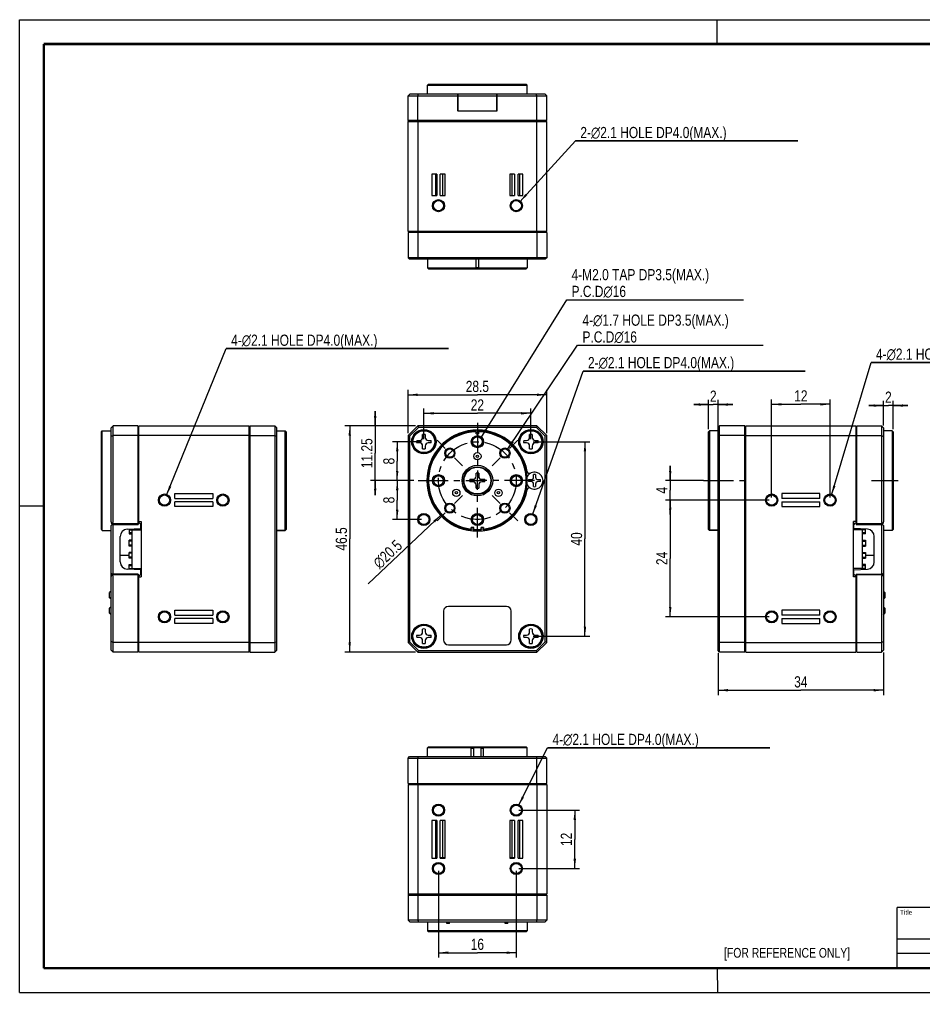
# Model space of a CAD drawing. Header units: millimetres. Extents: x 5 to 292, y 5 to 205.
# Drawn here: x 5 to 190.9, y 5 to 205.1 of the extents above; entities that cross this region are included whole.
import ezdxf

# ---------------------------------------------------------------- set-up
doc = ezdxf.new("R2010")
doc.units = ezdxf.units.MM
doc.header["$LTSCALE"] = 16.335
doc.linetypes.add('CENTER', pattern=[0.6, 0.375, -0.075, 0.075, -0.075])
doc.layers.get('0').update_dxf_attribs({"linetype": 'CONTINUOUS'})
for name, color, linetype in [('02___PRT_ALL_AXES', 7, 'CONTINUOUS'), ('03___PRT_ALL_CURVES', 7, 'CONTINUOUS'), ('3_ALL_AXES', 7, 'CONTINUOUS'), ('7_ALL_FEATURES', 7, 'CONTINUOUS')]:
    doc.layers.add(name, color=color, linetype=linetype)
doc.styles.get("Standard").update_dxf_attribs({"font": 'txt', "width": 0.8})
doc.styles.add('TEXTSTYLE_1', font='gdt', dxfattribs={"width": 0.8})
doc.styles.add('TEXTSTYLE_3', font='txt_____.ttf', dxfattribs={"width": 0.5})
doc.dimstyles.new('DIMSTYLE_1', dxfattribs={"dimtxt": 2.3, "dimasz": 2, "dimexe": 1, "dimexo": 0.5, "dimgap": 0.575, "dimtad": 1, "dimdsep": 46, "dimtxsty": 'Standard', "dimblk": '_FILLED', "dimblk1": '_FILLED', "dimblk2": '_FILLED', "dimcen": 0.09, "dimadec": 0, "dimazin": 0, "dimtp": 0.01, "dimtm": 0.01, "dimtfac": 1, "dimtofl": 0, "dimtmove": 0, "dimatfit": 3, "dimldrblk": '_FILLED', "dimfxl": 1, "dimtolj": 1, "dimarcsym": 0})
doc.dimstyles.new('DIMSTYLE_2', dxfattribs={"dimtxt": 2.3, "dimasz": 2, "dimexe": 1, "dimexo": 0.5, "dimtad": 1, "dimdsep": 46, "dimtxsty": 'Standard', "dimblk": '_FILLED', "dimblk1": '_FILLED', "dimblk2": '_FILLED', "dimcen": 0.09, "dimadec": 0, "dimazin": 0, "dimtp": 0.01, "dimtm": 0.01, "dimtfac": 1, "dimtmove": 0, "dimatfit": 2, "dimldrblk": '_FILLED', "dimfxl": 1, "dimtolj": 1, "dimarcsym": 0})
doc.dimstyles.get("Standard").update_dxf_attribs({"dimtxt": 2.3, "dimasz": 2, "dimexe": 1, "dimexo": 0.5, "dimtad": 1, "dimdsep": 46, "dimtxsty": 'Standard', "dimblk": '_FILLED', "dimblk1": '_FILLED', "dimblk2": '_FILLED', "dimcen": 0.09, "dimadec": 0, "dimazin": 0, "dimtol": 1, "dimtp": 0.01, "dimtm": 0.01, "dimtfac": 1, "dimtofl": 0, "dimtmove": 0, "dimatfit": 3, "dimldrblk": '_FILLED', "dimfxl": 1, "dimtolj": 1, "dimarcsym": 0})

# ---------------------------------------------------------------- blocks, each defined once
blk = doc.blocks.new('_FILLED')
at = {"color": 0, "linetype": 'ByBlock'}
blk.add_solid([(0, 0), (-1, 0.125), (-1, -0.125)], dxfattribs=at)
blk = doc.blocks.new('*D1')
at = {"color": 2, "linetype": 'Continuous'}
for p, q in [((86.41, 121.5), (71.91, 121.5)), ((72.91, 121.5), (72.91, 98.25)), ((72.91, 75), (72.91, 98.25)), ((86.41, 75), (71.91, 75))]:
    blk.add_line(p, q, dxfattribs=at)
at = {"color": 2, "linetype": 'Continuous', "xscale": 2, "yscale": 2, "zscale": 2}
for p, rotation in [((72.91, 121.5), 90), ((72.91, 75), 270)]:
    blk.add_blockref('_FILLED', p, dxfattribs=dict(at, rotation=rotation))
at = {"color": 2, "linetype": 'Continuous', "insert": (70.03, 98.25), "char_height": 2.3, "width": 7.36, "attachment_point": 2, "rotation": 90, "line_spacing_factor": 0.9}
blk.add_mtext('46.5', dxfattribs=at)
blk = doc.blocks.new('*D2')
at = {"color": 2, "linetype": 'Continuous'}
for p, q in [((87.66, 118.25), (81.68, 118.25)), ((82.68, 118.25), (82.68, 114.25)), ((82.68, 110.25), (82.68, 114.25)), ((86.1, 110.25), (81.68, 110.25))]:
    blk.add_line(p, q, dxfattribs=at)
at = {"color": 2, "linetype": 'Continuous', "xscale": 2, "yscale": 2, "zscale": 2}
for p, rotation in [((82.68, 118.25), 90), ((82.68, 110.25), 270)]:
    blk.add_blockref('_FILLED', p, dxfattribs=dict(at, rotation=rotation))
at = {"color": 2, "linetype": 'Continuous', "insert": (79.81, 114.25), "char_height": 2.3, "width": 1.84, "attachment_point": 2, "rotation": 90, "line_spacing_factor": 0.9}
blk.add_mtext('8', dxfattribs=at)
blk = doc.blocks.new('*D3')
at = {"color": 2, "linetype": 'Continuous'}
for p, q in [((83.61, 110.25), (81.68, 110.25)), ((82.68, 110.25), (82.68, 106.25)), ((82.68, 102.25), (82.68, 106.25)), ((87.66, 102.25), (81.68, 102.25))]:
    blk.add_line(p, q, dxfattribs=at)
at = {"color": 2, "linetype": 'Continuous', "xscale": 2, "yscale": 2, "zscale": 2}
for p, rotation in [((82.68, 110.25), 90), ((82.68, 102.25), 270)]:
    blk.add_blockref('_FILLED', p, dxfattribs=dict(at, rotation=rotation))
at = {"color": 2, "linetype": 'Continuous', "insert": (79.81, 106.25), "char_height": 2.3, "width": 1.84, "attachment_point": 2, "rotation": 90, "line_spacing_factor": 0.9}
blk.add_mtext('8', dxfattribs=at)
blk = doc.blocks.new('*D4')
at = {"color": 2, "linetype": 'Continuous'}
for p, q in [((78.15, 121.5), (78.15, 124.5)), ((78.15, 124.5), (78.15, 115.87)), ((86.41, 121.5), (77.15, 121.5)), ((78.15, 107.25), (78.15, 115.87)), ((83.61, 110.25), (77.15, 110.25)), ((78.15, 110.25), (78.15, 107.25))]:
    blk.add_line(p, q, dxfattribs=at)
at = {"color": 2, "linetype": 'Continuous', "xscale": 2, "yscale": 2, "zscale": 2}
for p, rotation in [((78.15, 121.5), 270), ((78.15, 110.25), 90)]:
    blk.add_blockref('_FILLED', p, dxfattribs=dict(at, rotation=rotation))
at = {"color": 2, "linetype": 'Continuous', "insert": (75.28, 115.87), "char_height": 2.3, "width": 9.2, "attachment_point": 2, "rotation": 90, "line_spacing_factor": 0.9}
blk.add_mtext('11.25', dxfattribs=at)
blk = doc.blocks.new('*D5')
at = {"color": 2, "linetype": 'Continuous'}
blk.add_line((91.72, 103.2), (76.73, 89.02), dxfattribs=at)
at = {"color": 2, "linetype": 'Continuous', "xscale": 2, "yscale": 2, "zscale": 2, "rotation": 43.4158880192}
blk.add_blockref('_FILLED', (91.72, 103.2), dxfattribs=at)
at = {"color": 2, "linetype": 'Continuous', "insert": (82.33, 98.28), "char_height": 2.3, "width": 10.4267, "attachment_point": 3, "rotation": 43.4159, "line_spacing_factor": 0.9, "style": 'TEXTSTYLE_1'}
blk.add_mtext('{\\Fgdt;n}\\Ftxt;20.5', dxfattribs=at)
blk = doc.blocks.new('*D6')
at = {"color": 2, "linetype": 'Continuous'}
for p, q in [((110.66, 118.25), (122.28, 118.25)), ((121.28, 118.25), (121.28, 98.25)), ((121.28, 78.25), (121.28, 98.25)), ((110.66, 78.25), (122.28, 78.25))]:
    blk.add_line(p, q, dxfattribs=at)
at = {"color": 2, "linetype": 'Continuous', "xscale": 2, "yscale": 2, "zscale": 2}
for p, rotation in [((121.28, 118.25), 90), ((121.28, 78.25), 270)]:
    blk.add_blockref('_FILLED', p, dxfattribs=dict(at, rotation=rotation))
at = {"color": 2, "linetype": 'Continuous', "insert": (118.4, 98.25), "char_height": 2.3, "width": 3.68, "attachment_point": 2, "rotation": 90, "line_spacing_factor": 0.9}
blk.add_mtext('40', dxfattribs=at)
blk = doc.blocks.new('*D7')
at = {"color": 2, "linetype": 'Continuous'}
for p, q in [((84.91, 120), (84.91, 128.89)), ((113.41, 120), (113.41, 128.89)), ((84.91, 127.89), (99.16, 127.89)), ((113.41, 127.89), (99.16, 127.89))]:
    blk.add_line(p, q, dxfattribs=at)
at = {"color": 2, "linetype": 'Continuous', "xscale": 2, "yscale": 2, "zscale": 2, "rotation": 180}
blk.add_blockref('_FILLED', (84.91, 127.89), dxfattribs=at)
at = {"color": 2, "linetype": 'Continuous', "xscale": 2, "yscale": 2, "zscale": 2}
blk.add_blockref('_FILLED', (113.41, 127.89), dxfattribs=at)
at = {"color": 2, "linetype": 'Continuous', "insert": (99.16, 130.76), "char_height": 2.3, "width": 7.36, "attachment_point": 2, "line_spacing_factor": 0.9}
blk.add_mtext('28.5', dxfattribs=at)
blk = doc.blocks.new('*D8')
at = {"color": 2, "linetype": 'Continuous'}
for p, q in [((88.16, 118.75), (88.16, 125.08)), ((88.16, 124.08), (99.16, 124.08)), ((110.16, 124.08), (99.16, 124.08)), ((110.16, 118.75), (110.16, 125.08))]:
    blk.add_line(p, q, dxfattribs=at)
at = {"color": 2, "linetype": 'Continuous', "xscale": 2, "yscale": 2, "zscale": 2, "rotation": 180}
blk.add_blockref('_FILLED', (88.16, 124.08), dxfattribs=at)
at = {"color": 2, "linetype": 'Continuous', "xscale": 2, "yscale": 2, "zscale": 2}
blk.add_blockref('_FILLED', (110.16, 124.08), dxfattribs=at)
at = {"color": 2, "linetype": 'Continuous', "insert": (99.16, 126.95), "char_height": 2.3, "width": 3.68, "attachment_point": 2, "line_spacing_factor": 0.9}
blk.add_mtext('22', dxfattribs=at)
blk = doc.blocks.new('*D9')
at = {"color": 2, "linetype": 'Continuous'}
for p, q in [((107.87, 167.55), (119.33, 180.09)), ((119.33, 180.09), (165.03, 180.09)), ((165.03, 180.09), (119.33, 180.09))]:
    blk.add_line(p, q, dxfattribs=at)
at = {"color": 2, "linetype": 'Continuous', "xscale": 2, "yscale": 2, "zscale": 2, "rotation": 227.58030353}
blk.add_blockref('_FILLED', (107.87, 167.55), dxfattribs=at)
at = {"color": 2, "linetype": 'Continuous', "insert": (120.33, 182.96), "char_height": 2.3, "width": 43.5467, "attachment_point": 1, "line_spacing_factor": 0.9}
blk.add_mtext('2-\\Fgdt;{\\Fgdt;n}\\Ftxt;2.1 HOLE DP4.0(MAX.)', dxfattribs=at)
blk = doc.blocks.new('*D10')
at = {"color": 2, "linetype": 'Continuous'}
for p, q in [((35.24, 107.22), (47.53, 137.38)), ((47.53, 137.38), (93.22, 137.38)), ((93.22, 137.38), (47.53, 137.38))]:
    blk.add_line(p, q, dxfattribs=at)
at = {"color": 2, "linetype": 'Continuous', "xscale": 2, "yscale": 2, "zscale": 2, "rotation": 247.8320386604}
blk.add_blockref('_FILLED', (35.24, 107.22), dxfattribs=at)
at = {"color": 2, "linetype": 'Continuous', "insert": (48.53, 140.26), "char_height": 2.3, "width": 43.5467, "attachment_point": 1, "line_spacing_factor": 0.9}
blk.add_mtext('4-\\Fgdt;{\\Fgdt;n}\\Ftxt;2.1 HOLE DP4.0(MAX.)', dxfattribs=at)
blk = doc.blocks.new('*D11')
at = {"color": 2, "linetype": 'Continuous'}
for p, q in [((110.51, 103.24), (120.9, 132.78)), ((120.9, 132.78), (166.59, 132.78)), ((166.59, 132.78), (120.9, 132.78))]:
    blk.add_line(p, q, dxfattribs=at)
at = {"color": 2, "linetype": 'Continuous', "xscale": 2, "yscale": 2, "zscale": 2, "rotation": 250.6363728003}
blk.add_blockref('_FILLED', (110.51, 103.24), dxfattribs=at)
at = {"color": 2, "linetype": 'Continuous', "insert": (121.9, 135.65), "char_height": 2.3, "width": 43.5467, "attachment_point": 1, "line_spacing_factor": 0.9}
blk.add_mtext('2-\\Fgdt;{\\Fgdt;n}\\Ftxt;2.1 HOLE DP4.0(MAX.)', dxfattribs=at)
blk = doc.blocks.new('*D12')
at = {"color": 2, "linetype": 'Continuous'}
for p, q in [((171.98, 107.25), (180.12, 134.52)), ((180.12, 134.52), (225.82, 134.52)), ((225.82, 134.52), (180.12, 134.52))]:
    blk.add_line(p, q, dxfattribs=at)
at = {"color": 2, "linetype": 'Continuous', "xscale": 2, "yscale": 2, "zscale": 2, "rotation": 253.3656606834}
blk.add_blockref('_FILLED', (171.98, 107.25), dxfattribs=at)
at = {"color": 2, "linetype": 'Continuous', "insert": (181.12, 137.4), "char_height": 2.3, "width": 43.5467, "attachment_point": 1, "line_spacing_factor": 0.9}
blk.add_mtext('4-\\Fgdt;{\\Fgdt;n}\\Ftxt;2.1 HOLE DP4.0(MAX.)', dxfattribs=at)
blk = doc.blocks.new('*D13')
at = {"color": 2, "linetype": 'Continuous'}
for p, q in [((107.64, 43.43), (113.6, 55.32)), ((113.6, 55.32), (159.3, 55.32)), ((159.3, 55.32), (113.6, 55.32))]:
    blk.add_line(p, q, dxfattribs=at)
at = {"color": 2, "linetype": 'Continuous', "xscale": 2, "yscale": 2, "zscale": 2, "rotation": 243.3401558068}
blk.add_blockref('_FILLED', (107.64, 43.43), dxfattribs=at)
at = {"color": 2, "linetype": 'Continuous', "insert": (114.6, 58.19), "char_height": 2.3, "width": 43.5467, "attachment_point": 1, "line_spacing_factor": 0.9}
blk.add_mtext('4-\\Fgdt;{\\Fgdt;n}\\Ftxt;2.1 HOLE DP4.0(MAX.)', dxfattribs=at)
blk = doc.blocks.new('*D14')
at = {"color": 2, "linetype": 'Continuous'}
for p, q in [((91.16, 29.99), (91.16, 12.19)), ((107.16, 29.99), (107.16, 12.19)), ((91.16, 13.19), (99.16, 13.19)), ((107.16, 13.19), (99.16, 13.19))]:
    blk.add_line(p, q, dxfattribs=at)
at = {"color": 2, "linetype": 'Continuous', "xscale": 2, "yscale": 2, "zscale": 2, "rotation": 180}
blk.add_blockref('_FILLED', (91.16, 13.19), dxfattribs=at)
at = {"color": 2, "linetype": 'Continuous', "xscale": 2, "yscale": 2, "zscale": 2}
blk.add_blockref('_FILLED', (107.16, 13.19), dxfattribs=at)
at = {"color": 2, "linetype": 'Continuous', "insert": (99.16, 16.07), "char_height": 2.3, "width": 3.68, "attachment_point": 2, "line_spacing_factor": 0.9}
blk.add_mtext('16', dxfattribs=at)
blk = doc.blocks.new('*D15')
at = {"color": 2, "linetype": 'Continuous'}
for p, q in [((107.66, 42.49), (120.19, 42.49)), ((119.19, 42.49), (119.19, 36.49)), ((119.19, 30.49), (119.19, 36.49)), ((107.66, 30.49), (120.19, 30.49))]:
    blk.add_line(p, q, dxfattribs=at)
at = {"color": 2, "linetype": 'Continuous', "xscale": 2, "yscale": 2, "zscale": 2}
for p, rotation in [((119.19, 42.49), 90), ((119.19, 30.49), 270)]:
    blk.add_blockref('_FILLED', p, dxfattribs=dict(at, rotation=rotation))
at = {"color": 2, "linetype": 'Continuous', "insert": (116.31, 36.49), "char_height": 2.3, "width": 3.68, "attachment_point": 2, "rotation": 90, "line_spacing_factor": 0.9}
blk.add_mtext('12', dxfattribs=at)
blk = doc.blocks.new('*D16')
at = {"color": 2, "linetype": 'Continuous'}
for p, q in [((146.67, 120.79), (146.67, 126.88)), ((148.67, 119.87), (148.67, 126.88)), ((146.67, 125.88), (143.67, 125.88)), ((143.67, 125.88), (147.67, 125.88)), ((151.67, 125.88), (147.67, 125.88)), ((148.67, 125.88), (151.67, 125.88))]:
    blk.add_line(p, q, dxfattribs=at)
at = {"color": 2, "linetype": 'Continuous', "xscale": 2, "yscale": 2, "zscale": 2}
blk.add_blockref('_FILLED', (146.67, 125.88), dxfattribs=at)
at = {"color": 2, "linetype": 'Continuous', "xscale": 2, "yscale": 2, "zscale": 2, "rotation": 180}
blk.add_blockref('_FILLED', (148.67, 125.88), dxfattribs=at)
at = {"color": 2, "linetype": 'Continuous', "insert": (147.67, 128.75), "char_height": 2.3, "width": 1.84, "attachment_point": 2, "line_spacing_factor": 0.9}
blk.add_mtext('2', dxfattribs=at)
blk = doc.blocks.new('*D17')
at = {"color": 2, "linetype": 'Continuous'}
for p, q in [((159.67, 106.75), (159.67, 126.93)), ((171.67, 106.75), (171.67, 126.93)), ((159.67, 125.93), (165.67, 125.93)), ((171.67, 125.93), (165.67, 125.93))]:
    blk.add_line(p, q, dxfattribs=at)
at = {"color": 2, "linetype": 'Continuous', "xscale": 2, "yscale": 2, "zscale": 2, "rotation": 180}
blk.add_blockref('_FILLED', (159.67, 125.93), dxfattribs=at)
at = {"color": 2, "linetype": 'Continuous', "xscale": 2, "yscale": 2, "zscale": 2}
blk.add_blockref('_FILLED', (171.67, 125.93), dxfattribs=at)
at = {"color": 2, "linetype": 'Continuous', "insert": (165.67, 128.81), "char_height": 2.3, "width": 3.68, "attachment_point": 2, "line_spacing_factor": 0.9}
blk.add_mtext('12', dxfattribs=at)
blk = doc.blocks.new('*D18')
at = {"color": 2, "linetype": 'Continuous'}
for p, q in [((182.67, 121.6), (182.67, 126.67)), ((184.67, 120.8), (184.67, 126.67)), ((182.67, 125.67), (179.67, 125.67)), ((179.67, 125.67), (183.67, 125.67)), ((187.67, 125.67), (183.67, 125.67)), ((184.67, 125.67), (187.67, 125.67))]:
    blk.add_line(p, q, dxfattribs=at)
at = {"color": 2, "linetype": 'Continuous', "xscale": 2, "yscale": 2, "zscale": 2}
blk.add_blockref('_FILLED', (182.67, 125.67), dxfattribs=at)
at = {"color": 2, "linetype": 'Continuous', "xscale": 2, "yscale": 2, "zscale": 2, "rotation": 180}
blk.add_blockref('_FILLED', (184.67, 125.67), dxfattribs=at)
at = {"color": 2, "linetype": 'Continuous', "insert": (183.67, 128.55), "char_height": 2.3, "width": 1.84, "attachment_point": 2, "line_spacing_factor": 0.9}
blk.add_mtext('2', dxfattribs=at)
blk = doc.blocks.new('*D19')
at = {"color": 2, "linetype": 'Continuous'}
for p, q in [((138.82, 110.25), (138.82, 113.25)), ((138.82, 113.25), (138.82, 108.25)), ((145.64, 110.25), (137.82, 110.25)), ((138.82, 103.25), (138.82, 108.25)), ((159.17, 106.25), (137.82, 106.25)), ((138.82, 106.25), (138.82, 103.25))]:
    blk.add_line(p, q, dxfattribs=at)
at = {"color": 2, "linetype": 'Continuous', "xscale": 2, "yscale": 2, "zscale": 2}
for p, rotation in [((138.82, 110.25), 270), ((138.82, 106.25), 90)]:
    blk.add_blockref('_FILLED', p, dxfattribs=dict(at, rotation=rotation))
at = {"color": 2, "linetype": 'Continuous', "insert": (135.94, 108.25), "char_height": 2.3, "width": 1.84, "attachment_point": 2, "rotation": 90, "line_spacing_factor": 0.9}
blk.add_mtext('4', dxfattribs=at)
blk = doc.blocks.new('*D20')
at = {"color": 2, "linetype": 'Continuous'}
for p, q in [((159.17, 106.25), (137.82, 106.25)), ((138.82, 106.25), (138.82, 94.25)), ((138.82, 82.25), (138.82, 94.25)), ((159.17, 82.25), (137.82, 82.25))]:
    blk.add_line(p, q, dxfattribs=at)
at = {"color": 2, "linetype": 'Continuous', "xscale": 2, "yscale": 2, "zscale": 2}
for p, rotation in [((138.82, 106.25), 90), ((138.82, 82.25), 270)]:
    blk.add_blockref('_FILLED', p, dxfattribs=dict(at, rotation=rotation))
at = {"color": 2, "linetype": 'Continuous', "insert": (135.94, 94.25), "char_height": 2.3, "width": 3.68, "attachment_point": 2, "rotation": 90, "line_spacing_factor": 0.9}
blk.add_mtext('24', dxfattribs=at)
blk = doc.blocks.new('*D21')
at = {"color": 2, "linetype": 'Continuous'}
for p, q in [((148.67, 74.8), (148.67, 66.15)), ((182.67, 74.9), (182.67, 66.15)), ((148.67, 67.15), (165.67, 67.15)), ((182.67, 67.15), (165.67, 67.15))]:
    blk.add_line(p, q, dxfattribs=at)
at = {"color": 2, "linetype": 'Continuous', "xscale": 2, "yscale": 2, "zscale": 2, "rotation": 180}
blk.add_blockref('_FILLED', (148.67, 67.15), dxfattribs=at)
at = {"color": 2, "linetype": 'Continuous', "xscale": 2, "yscale": 2, "zscale": 2}
blk.add_blockref('_FILLED', (182.67, 67.15), dxfattribs=at)
at = {"color": 2, "linetype": 'Continuous', "insert": (165.67, 70.02), "char_height": 2.3, "width": 3.68, "attachment_point": 2, "line_spacing_factor": 0.9}
blk.add_mtext('34', dxfattribs=at)
blk = doc.blocks.new('*T22')
at = {"color": 2, "linetype": 'Continuous'}
for p, q in [((101.5, 12.5), (0, 12.5)), ((0, 0), (0, 12.5)), ((42, 0), (42, 12.5)), ((55, 0), (55, 12.5)), ((64.5, 0), (64.5, 12.5)), ((73.5, 0), (73.5, 12.5)), ((82.5, 0), (82.5, 12.5)), ((101.5, 0), (101.5, 12.5)), ((101.5, 8), (42, 8)), ((91.5, 0), (91.5, 8)), ((42, 6), (0, 6)), ((24, 0), (24, 6)), ((24, 3), (0, 3)), ((101.5, 0), (0, 0))]:
    blk.add_line(p, q, dxfattribs=at)
at = {"color": 7, "linetype": 'Continuous', "char_height": 1.8, "attachment_point": 2, "line_spacing_factor": 0.9}
for s, insert, width in [('XL-430', (21, 10.15), 17.28), ('24-Mar-17', (33, 3.9), 25.92)]:
    blk.add_mtext(s, dxfattribs=dict(at, insert=insert, width=width))
at = {"color": 7, "linetype": 'Continuous', "insert": (78, 4.9), "char_height": 1.8, "width": 10.8, "attachment_point": 2, "line_spacing_factor": 0.9, "style": 'TEXTSTYLE_3'}
blk.add_mtext('1 of 1', dxfattribs=at)

msp = doc.modelspace()

# ---------------------------------------------------------------- linework, layer by layer
at = {"color": 7, "linetype": 'Continuous'}
for p, q in [((5, 5), (5, 205)), ((5, 205), (292, 205)), ((148.5, 200), (148.484, 205.052)), ((84.915, 189.37), (85.315, 189.77)), ((84.915, 184.27), (84.915, 189.37)), ((84.915, 189.37), (95.145, 189.37)), ((85.315, 189.77), (95.145, 189.77)), ((86.915, 189.37), (87.081, 189.77)), ((86.915, 184.27), (86.915, 189.37)), ((95.145, 189.77), (95.145, 186.17)), ((95.145, 188.07), (95.165, 188.07)), ((103.165, 188.07), (103.185, 188.07)), ((103.185, 189.77), (103.185, 186.17)), ((103.185, 189.77), (113.015, 189.77)), ((103.185, 189.37), (113.415, 189.37)), ((111.415, 189.37), (111.249, 189.77)), ((111.415, 184.27), (111.415, 189.37)), ((113.415, 189.37), (113.015, 189.77)), ((113.415, 184.27), (113.415, 189.37)), ((95.145, 187.97), (95.165, 187.97)), ((95.145, 187.47), (95.165, 187.47)), ((95.145, 187.07), (95.165, 187.07)), ((103.185, 186.17), (95.145, 186.17)), ((95.165, 186.27), (95.165, 186.17)), ((103.165, 187.97), (103.185, 187.97)), ((103.165, 187.47), (103.185, 187.47)), ((103.165, 187.07), (103.185, 187.07)), ((103.165, 186.17), (103.165, 186.27)), ((113.415, 184.27), (84.915, 184.27)), ((84.915, 161.47), (84.915, 184.07)), ((84.915, 184.07), (113.415, 184.07)), ((85.015, 184.07), (85.015, 184.27)), ((85.015, 184.17), (85.715, 184.17)), ((85.715, 184.27), (85.715, 184.07)), ((86.915, 184.07), (86.915, 161.47)), ((111.415, 161.47), (111.415, 184.07)), ((112.615, 184.27), (112.615, 184.07)), ((113.315, 184.17), (112.615, 184.17)), ((113.315, 184.07), (113.315, 184.27)), ((113.415, 161.47), (113.415, 184.07)), ((89.815, 173.27), (89.815, 168.87)), ((90.815, 173.27), (89.815, 173.27)), ((90.515, 173.27), (90.515, 168.87)), ((90.815, 173.27), (90.815, 168.87)), ((91.515, 168.87), (91.515, 173.27)), ((92.515, 173.27), (91.515, 173.27)), ((92.015, 173.27), (92.015, 168.87)), ((92.515, 168.87), (92.515, 173.27)), ((106.815, 173.27), (105.815, 173.27)), ((105.815, 173.27), (105.815, 168.87)), ((106.315, 168.87), (106.315, 173.27)), ((106.815, 173.27), (106.815, 168.87)), ((108.515, 173.27), (107.515, 173.27)), ((107.515, 168.87), (107.515, 173.27)), ((107.815, 173.27), (107.815, 168.87)), ((108.515, 168.87), (108.515, 173.27)), ((89.815, 168.87), (90.815, 168.87)), ((91.515, 168.87), (92.515, 168.87)), ((105.815, 168.87), (106.815, 168.87)), ((107.515, 168.87), (108.515, 168.87)), ((113.415, 161.47), (84.915, 161.47)), ((84.915, 161.27), (84.915, 156.07)), ((113.415, 161.27), (84.915, 161.27)), ((85.715, 161.27), (85.715, 161.47)), ((86.915, 161.27), (86.915, 156.07)), ((111.415, 161.27), (111.415, 156.07)), ((112.615, 161.27), (112.615, 161.47)), ((113.415, 161.27), (113.415, 156.07)), ((84.915, 156.07), (85.215, 155.77)), ((113.415, 156.07), (84.915, 156.07)), ((86.915, 156.07), (87.039, 155.77)), ((111.415, 156.07), (111.291, 155.77)), ((113.415, 156.07), (113.115, 155.77)), ((113.115, 155.77), (85.215, 155.77)), ((88.915, 155.77), (88.915, 153.97)), ((98.915, 153.77), (98.915, 155.77)), ((98.915, 154.07), (99.415, 154.07)), ((99.415, 155.77), (99.415, 153.77)), ((109.415, 155.77), (109.415, 153.97)), ((89.115, 153.77), (88.915, 153.97)), ((88.915, 153.97), (98.915, 153.97)), ((89.115, 153.77), (109.215, 153.77)), ((99.415, 153.97), (109.415, 153.97)), ((109.215, 153.77), (109.415, 153.97)), ((24.239, 121.495), (23.839, 121.095)), ((23.839, 101.745), (23.839, 121.095)), ((24.239, 101.745), (24.239, 121.495)), ((29.339, 121.495), (24.239, 121.495)), ((29.339, 121.495), (29.339, 101.345)), ((29.339, 120.695), (29.539, 120.695)), ((29.539, 101.845), (29.539, 121.495)), ((29.539, 121.495), (52.139, 121.495)), ((52.139, 121.495), (52.139, 74.995)), ((52.339, 120.695), (52.139, 120.695)), ((52.339, 121.495), (52.339, 74.995)), ((52.339, 121.495), (57.539, 121.495)), ((57.539, 121.495), (57.539, 74.995)), ((57.539, 121.495), (57.839, 121.195)), ((57.839, 121.195), (57.839, 75.295)), ((57.839, 120.492), (59.639, 120.492)), ((59.639, 100.072), (59.639, 120.492)), ((59.839, 120.292), (59.639, 120.492)), ((59.839, 120.292), (59.839, 100.195)), ((86.915, 121.495), (84.915, 119.495)), ((87.039, 121.195), (85.215, 119.371)), ((86.915, 121.495), (87.039, 121.195)), ((111.415, 121.495), (86.915, 121.495)), ((111.291, 121.195), (87.039, 121.195)), ((98.915, 119.895), (98.915, 120.492)), ((98.915, 120.195), (99.415, 120.195)), ((99.415, 120.492), (99.415, 119.895)), ((111.415, 121.495), (111.291, 121.195)), ((113.115, 119.371), (111.291, 121.195)), ((113.415, 119.495), (111.415, 121.495)), ((146.875, 120.492), (146.675, 120.292)), ((146.675, 100.195), (146.675, 120.292)), ((146.875, 120.492), (146.875, 100.072)), ((148.675, 120.492), (146.875, 120.492)), ((148.975, 121.495), (148.675, 121.195)), ((148.675, 75.295), (148.675, 121.195)), ((148.975, 74.995), (148.975, 121.495)), ((154.175, 121.495), (148.975, 121.495)), ((154.175, 74.995), (154.175, 121.495)), ((154.175, 120.695), (154.375, 120.695)), ((154.375, 74.995), (154.375, 121.495)), ((154.375, 121.495), (176.975, 121.495)), ((176.975, 121.495), (176.975, 101.845)), ((177.175, 120.695), (176.975, 120.695)), ((177.175, 101.345), (177.175, 121.495)), ((177.175, 121.495), (182.275, 121.495)), ((182.275, 121.495), (182.275, 101.745)), ((182.275, 121.495), (182.675, 121.095)), ((182.675, 121.095), (182.675, 101.745)), ((24.239, 119.495), (23.839, 119.329)), ((29.339, 119.495), (24.239, 119.495)), ((52.139, 119.495), (29.539, 119.495)), ((52.339, 119.495), (57.539, 119.495)), ((57.539, 119.495), (57.839, 119.371)), ((84.915, 119.495), (84.915, 76.995)), ((84.915, 119.495), (85.215, 119.371)), ((85.215, 119.371), (85.215, 77.119)), ((98.915, 119.895), (99.415, 119.895)), ((113.415, 119.495), (113.115, 119.371)), ((113.115, 77.119), (113.115, 119.371)), ((113.415, 76.995), (113.415, 119.495)), ((148.975, 119.495), (148.675, 119.371)), ((154.175, 119.495), (148.975, 119.495)), ((154.375, 119.495), (176.975, 119.495)), ((177.175, 119.495), (182.275, 119.495)), ((182.275, 119.495), (182.675, 119.329)), ((36.939, 106.595), (36.939, 107.595)), ((36.939, 107.595), (44.739, 107.595)), ((36.939, 106.595), (44.739, 106.595)), ((44.739, 107.595), (44.739, 106.595)), ((161.775, 107.595), (161.775, 106.595)), ((169.575, 107.595), (161.775, 107.595)), ((169.575, 106.595), (161.775, 106.595)), ((169.575, 106.595), (169.575, 107.595)), ((10, 105), (5.018, 105.008)), ((36.939, 104.895), (36.939, 105.895)), ((44.739, 105.895), (36.939, 105.895)), ((44.739, 104.895), (36.939, 104.895)), ((44.739, 105.895), (44.739, 104.895)), ((161.775, 105.895), (161.775, 104.895)), ((161.775, 105.895), (169.575, 105.895)), ((161.775, 104.895), (169.575, 104.895)), ((169.575, 104.895), (169.575, 105.895)), ((24.039, 101.245), (23.839, 101.045)), ((23.839, 75.395), (23.839, 101.045)), ((24.039, 101.245), (29.439, 101.245)), ((29.439, 101.345), (24.239, 101.345)), ((24.239, 91.045), (24.239, 101.245)), ((27.161, 100.262), (29.939, 100.407)), ((27.539, 100.281), (27.539, 99.295)), ((27.539, 100.095), (30.039, 100.095)), ((28.139, 100.095), (28.139, 92.195)), ((28.339, 101.245), (28.339, 101.345)), ((29.339, 101.845), (30.039, 101.845)), ((29.439, 101.545), (29.439, 101.245)), ((29.639, 101.545), (29.439, 101.545)), ((29.939, 101.245), (29.639, 101.545)), ((30.039, 101.345), (29.839, 101.345)), ((29.939, 100.407), (29.939, 101.245)), ((30.039, 100.895), (29.939, 100.895)), ((30.039, 101.845), (30.039, 90.445)), ((57.839, 100.072), (59.639, 100.072)), ((59.639, 100.072), (59.839, 100.273)), ((59.839, 100.195), (59.639, 99.995)), ((59.639, 100.023), (59.664, 100.047)), ((59.664, 100.047), (59.706, 100.09)), ((59.706, 100.09), (59.839, 100.223)), ((97.915, 100.072), (97.915, 100.595)), ((98.415, 100.595), (97.915, 100.595)), ((98.415, 100.295), (97.915, 100.295)), ((98.415, 100.023), (98.415, 100.595)), ((100.415, 100.595), (99.915, 100.595)), ((99.915, 100.023), (99.915, 100.595)), ((100.415, 100.295), (99.915, 100.295)), ((100.415, 100.595), (100.415, 100.072)), ((146.675, 100.273), (146.875, 100.072)), ((146.675, 100.223), (146.808, 100.09)), ((146.675, 100.195), (146.875, 99.995)), ((146.808, 100.09), (146.85, 100.047)), ((146.85, 100.047), (146.875, 100.023)), ((148.675, 100.072), (146.875, 100.072)), ((177.175, 101.845), (176.475, 101.845)), ((176.475, 90.445), (176.475, 101.845)), ((176.675, 101.345), (176.475, 101.345)), ((176.575, 100.895), (176.475, 100.895)), ((178.975, 100.095), (176.475, 100.095)), ((176.875, 101.545), (176.575, 101.245)), ((176.575, 100.407), (176.575, 101.245)), ((179.353, 100.262), (176.575, 100.407)), ((176.875, 101.545), (177.075, 101.545)), ((177.075, 101.545), (177.075, 101.245)), ((182.275, 101.345), (177.075, 101.345)), ((177.075, 101.245), (182.475, 101.245)), ((178.175, 101.345), (178.175, 101.245)), ((178.375, 92.195), (178.375, 100.095)), ((178.975, 99.295), (178.975, 100.281)), ((182.275, 101.245), (182.275, 91.045)), ((182.675, 101.045), (182.475, 101.245)), ((182.675, 101.045), (182.675, 75.395)), ((25.739, 93.527), (25.739, 98.764)), ((28.139, 99.495), (27.539, 99.495)), ((27.539, 99.295), (28.139, 99.295)), ((57.839, 100.023), (59.639, 100.023)), ((57.839, 99.995), (59.639, 99.995)), ((59.639, 99.995), (59.639, 100.023)), ((146.875, 100.023), (146.875, 99.995)), ((148.675, 100.023), (146.875, 100.023)), ((148.675, 99.995), (146.875, 99.995)), ((178.975, 99.495), (178.375, 99.495)), ((178.975, 99.295), (178.375, 99.295)), ((180.775, 93.527), (180.775, 98.764)), ((27.539, 96.795), (27.539, 97.995)), ((28.139, 97.995), (27.539, 97.995)), ((28.139, 97.795), (27.539, 97.795)), ((28.139, 96.995), (27.539, 96.995)), ((28.139, 96.795), (27.539, 96.795)), ((178.375, 97.995), (178.975, 97.995)), ((178.375, 97.795), (178.975, 97.795)), ((178.375, 96.995), (178.975, 96.995)), ((178.375, 96.795), (178.975, 96.795)), ((178.975, 97.995), (178.975, 96.795)), ((25.739, 94.945), (27.539, 94.945)), ((27.539, 94.295), (27.539, 95.495)), ((28.139, 95.495), (27.539, 95.495)), ((28.139, 95.295), (27.539, 95.295)), ((28.139, 94.495), (27.539, 94.495)), ((28.139, 94.295), (27.539, 94.295)), ((178.375, 95.495), (178.975, 95.495)), ((178.375, 95.295), (178.975, 95.295)), ((178.375, 94.495), (178.975, 94.495)), ((178.375, 94.295), (178.975, 94.295)), ((178.975, 95.495), (178.975, 94.295)), ((178.975, 94.945), (180.775, 94.945)), ((29.939, 91.883), (27.161, 92.029)), ((27.539, 92.009), (27.539, 92.995)), ((27.539, 92.995), (28.139, 92.995)), ((27.539, 92.795), (28.139, 92.795)), ((27.539, 92.195), (30.039, 92.195)), ((178.975, 92.195), (176.475, 92.195)), ((176.575, 91.883), (179.353, 92.029)), ((178.975, 92.995), (178.375, 92.995)), ((178.375, 92.795), (178.975, 92.795)), ((178.975, 92.009), (178.975, 92.995)), ((23.839, 91.245), (24.039, 91.045)), ((29.439, 91.045), (24.039, 91.045)), ((24.239, 90.945), (29.439, 90.945)), ((24.239, 74.995), (24.239, 90.545)), ((28.939, 90.945), (28.939, 91.045)), ((29.339, 90.945), (29.339, 74.995)), ((29.339, 90.445), (30.039, 90.445)), ((29.439, 91.045), (29.439, 90.745)), ((29.439, 90.745), (29.639, 90.745)), ((29.539, 74.995), (29.539, 90.445)), ((29.639, 90.745), (29.939, 91.045)), ((29.839, 90.945), (30.039, 90.945)), ((29.939, 91.045), (29.939, 91.883)), ((29.939, 91.395), (30.039, 91.395)), ((176.475, 91.395), (176.575, 91.395)), ((176.475, 90.945), (176.675, 90.945)), ((177.175, 90.445), (176.475, 90.445)), ((176.575, 91.045), (176.575, 91.883)), ((176.575, 91.045), (176.875, 90.745)), ((177.075, 90.745), (176.875, 90.745)), ((176.975, 90.445), (176.975, 74.995)), ((177.075, 91.045), (182.475, 91.045)), ((177.075, 91.045), (177.075, 90.745)), ((177.075, 90.945), (182.275, 90.945)), ((177.175, 74.995), (177.175, 90.945)), ((177.575, 91.045), (177.575, 90.945)), ((182.275, 90.545), (182.275, 74.995)), ((182.475, 91.045), (182.675, 91.245)), ((105.115, 84.395), (93.215, 84.395)), ((36.939, 83.595), (44.739, 83.595)), ((36.939, 82.595), (36.939, 83.595)), ((36.939, 82.595), (44.739, 82.595)), ((44.739, 83.595), (44.739, 82.595)), ((92.215, 83.395), (92.215, 77.495)), ((106.115, 77.495), (106.115, 83.395)), ((169.575, 83.595), (161.775, 83.595)), ((161.775, 83.595), (161.775, 82.595)), ((169.575, 82.595), (161.775, 82.595)), ((169.575, 82.595), (169.575, 83.595)), ((44.739, 81.895), (36.939, 81.895)), ((36.939, 80.895), (36.939, 81.895)), ((44.739, 80.895), (36.939, 80.895)), ((44.739, 81.895), (44.739, 80.895)), ((161.775, 81.895), (169.575, 81.895)), ((161.775, 81.895), (161.775, 80.895)), ((161.775, 80.895), (169.575, 80.895)), ((169.575, 80.895), (169.575, 81.895)), ((24.239, 76.995), (23.839, 77.161)), ((29.339, 76.995), (24.239, 76.995)), ((52.139, 76.995), (29.539, 76.995)), ((52.339, 76.995), (57.539, 76.995)), ((57.539, 76.995), (57.839, 77.119)), ((84.915, 76.995), (85.215, 77.119)), ((84.915, 76.995), (86.915, 74.995)), ((85.215, 77.119), (87.039, 75.295)), ((93.215, 76.495), (105.115, 76.495)), ((111.291, 75.295), (113.115, 77.119)), ((111.415, 74.995), (113.415, 76.995)), ((113.415, 76.995), (113.115, 77.119)), ((148.975, 76.995), (148.675, 77.119)), ((154.175, 76.995), (148.975, 76.995)), ((154.375, 76.995), (176.975, 76.995)), ((177.175, 76.995), (182.275, 76.995)), ((182.275, 76.995), (182.675, 77.161)), ((24.239, 74.995), (23.839, 75.395)), ((29.339, 74.995), (24.239, 74.995)), ((29.339, 75.795), (29.539, 75.795)), ((52.139, 74.995), (29.539, 74.995)), ((52.339, 75.795), (52.139, 75.795)), ((52.339, 74.995), (57.539, 74.995)), ((57.539, 74.995), (57.839, 75.295)), ((86.915, 74.995), (87.039, 75.295)), ((86.915, 74.995), (111.415, 74.995)), ((87.039, 75.295), (111.291, 75.295)), ((111.415, 74.995), (111.291, 75.295)), ((148.975, 74.995), (148.675, 75.295)), ((154.175, 74.995), (148.975, 74.995)), ((154.175, 75.795), (154.375, 75.795)), ((154.375, 74.995), (176.975, 74.995)), ((177.175, 75.795), (176.975, 75.795)), ((177.175, 74.995), (182.275, 74.995)), ((182.275, 74.995), (182.675, 75.395)), ((89.115, 55.494), (88.915, 55.294)), ((88.915, 53.494), (88.915, 55.294)), ((97.915, 55.294), (88.915, 55.294)), ((89.115, 55.494), (109.215, 55.494)), ((97.915, 53.494), (97.915, 55.494)), ((98.415, 55.194), (97.915, 55.194)), ((98.415, 53.494), (98.415, 55.494)), ((99.915, 55.294), (98.415, 55.294)), ((99.915, 53.494), (99.915, 55.494)), ((100.415, 55.194), (99.915, 55.194)), ((100.415, 53.494), (100.415, 55.494)), ((109.415, 55.294), (100.415, 55.294)), ((109.215, 55.494), (109.415, 55.294)), ((109.415, 53.494), (109.415, 55.294)), ((84.915, 53.194), (85.215, 53.494)), ((84.915, 47.994), (84.915, 53.194)), ((84.915, 53.194), (113.415, 53.194)), ((85.215, 53.494), (113.115, 53.494)), ((86.915, 53.194), (87.039, 53.494)), ((86.915, 47.994), (86.915, 53.194)), ((111.415, 53.194), (111.291, 53.494)), ((111.415, 47.994), (111.415, 53.194)), ((113.415, 53.194), (113.115, 53.494)), ((113.415, 47.994), (113.415, 53.194)), ((84.915, 47.994), (113.415, 47.994)), ((84.915, 47.794), (84.915, 25.194)), ((84.915, 47.794), (113.415, 47.794)), ((85.715, 47.994), (85.715, 47.794)), ((86.915, 47.794), (86.915, 25.194)), ((111.415, 47.794), (111.415, 25.194)), ((112.615, 47.994), (112.615, 47.794)), ((113.415, 47.794), (113.415, 25.194)), ((89.815, 40.394), (89.815, 32.594)), ((90.815, 40.394), (89.815, 40.394)), ((90.515, 40.394), (90.515, 32.594)), ((90.815, 40.394), (90.815, 32.594)), ((91.515, 32.594), (91.515, 40.394)), ((92.515, 40.394), (91.515, 40.394)), ((92.015, 40.394), (92.015, 32.594)), ((92.515, 32.594), (92.515, 40.394)), ((106.815, 40.394), (105.815, 40.394)), ((105.815, 40.394), (105.815, 32.594)), ((106.315, 32.594), (106.315, 40.394)), ((106.815, 40.394), (106.815, 32.594)), ((108.515, 40.394), (107.515, 40.394)), ((107.515, 32.594), (107.515, 40.394)), ((107.815, 40.394), (107.815, 32.594)), ((108.515, 32.594), (108.515, 40.394)), ((89.815, 32.594), (90.815, 32.594)), ((91.515, 32.594), (92.515, 32.594)), ((105.815, 32.594), (106.815, 32.594)), ((107.515, 32.594), (108.515, 32.594)), ((113.415, 25.194), (84.915, 25.194)), ((84.915, 24.994), (84.915, 19.894)), ((84.915, 24.994), (113.415, 24.994)), ((85.015, 24.994), (85.015, 25.194)), ((85.015, 25.094), (85.715, 25.094)), ((85.715, 24.994), (85.715, 25.194)), ((86.915, 24.994), (86.915, 19.894)), ((111.415, 24.994), (111.415, 19.894)), ((112.615, 24.994), (112.615, 25.194)), ((113.315, 25.094), (112.615, 25.094)), ((113.315, 24.994), (113.315, 25.194)), ((113.415, 24.994), (113.415, 19.894)), ((84.915, 19.894), (85.315, 19.494)), ((113.415, 19.894), (84.915, 19.894)), ((113.015, 19.494), (85.315, 19.494)), ((86.915, 19.894), (87.081, 19.494)), ((111.415, 19.894), (111.249, 19.494)), ((113.415, 19.894), (113.015, 19.494)), ((148.5, 10), (148.547, 5.027)), ((5, 5), (292, 5))]:
    msp.add_line(p, q, dxfattribs=at)
at = {"color": 7, "linetype": 'Continuous', "const_width": 0.5}
for points in [[(10, 200), (10, 10)], [(287, 200), (10, 200)], [(10, 10), (287, 10)]]:
    msp.add_lwpolyline(points, dxfattribs=at)
at = {"color": 7, "linetype": 'Continuous'}
for centre, radius in [((91.165, 166.77), 1.25), ((91.165, 166.77), 1.05), ((107.165, 166.77), 1.25), ((107.165, 166.77), 1.05), ((88.165, 118.245), 2.5), ((88.165, 118.245), 2.4), ((110.165, 118.245), 2.5), ((110.165, 118.245), 2.4), ((93.508, 115.902), 1.05), ((93.508, 115.902), 0.85), ((104.822, 115.902), 1.05), ((104.822, 115.902), 0.85), ((99.165, 115.245), 0.75), ((99.165, 115.245), 0.25), ((99.165, 110.245), 3.15), ((99.165, 110.245), 2.85), ((94.835, 107.745), 0.75), ((103.495, 107.745), 0.75), ((34.839, 106.245), 1.25), ((34.839, 106.245), 1.05), ((46.839, 106.245), 1.25), ((46.839, 106.245), 1.05), ((94.835, 107.745), 0.25), ((103.495, 107.745), 0.25), ((159.675, 106.245), 1.25), ((159.675, 106.245), 1.05), ((171.675, 106.245), 1.25), ((171.675, 106.245), 1.05), ((93.508, 104.588), 1.05), ((93.508, 104.588), 0.85), ((104.822, 104.588), 1.05), ((104.822, 104.588), 0.85), ((88.165, 102.245), 1.25), ((88.165, 102.245), 1.05), ((110.165, 102.245), 1.25), ((110.165, 102.245), 1.05), ((34.839, 82.245), 1.25), ((34.839, 82.245), 1.05), ((46.839, 82.245), 1.25), ((46.839, 82.245), 1.05), ((159.675, 82.245), 1.25), ((159.675, 82.245), 1.05), ((171.675, 82.245), 1.25), ((171.675, 82.245), 1.05), ((88.165, 78.245), 2.5), ((88.165, 78.245), 2.4), ((110.165, 78.245), 2.5), ((110.165, 78.245), 2.4), ((91.165, 42.494), 1.25), ((91.165, 42.494), 1.05), ((107.165, 42.494), 1.25), ((107.165, 42.494), 1.05), ((91.165, 30.494), 1.25), ((91.165, 30.494), 1.05), ((107.165, 30.494), 1.25), ((107.165, 30.494), 1.05)]:
    msp.add_circle(centre, radius, dxfattribs=at)
for centre, radius, start, end in [((99.165, 110.245), 10.4, 10.5621, 349.4379), ((99.165, 110.245), 10.25, 91.3976, 262.99527), ((99.165, 110.245), 10.05, 91.42542, 262.85516), ((99.165, 110.245), 10.25, 277.00473, 88.6024), ((99.165, 110.245), 10.05, 277.14484, 88.57458), ((109.88, 112.243), 0.5, 190.5621, 297.37795), ((110.915, 110.245), 1.75, 208.56178, 151.67065), ((109.88, 108.247), 0.5, 62.62205, 169.4379), ((24.239, 101.745), 0.4, 180, 270), ((27.239, 98.764), 1.5, 93, 180), ((99.165, 110.245), 10.05, 265.72022, 274.27978), ((179.275, 98.764), 1.5, 0, 87), ((182.275, 101.745), 0.4, 270, 360), ((99.165, 110.245), 10.25, 265.80388, 274.19612), ((27.239, 93.527), 1.5, 180, 267), ((179.275, 93.527), 1.5, 273, 360), ((24.239, 90.545), 0.4, 90, 180), ((182.275, 90.545), 0.4, 0, 90), ((93.215, 83.395), 1, 90, 180), ((105.115, 83.395), 1, 0, 90), ((93.215, 77.495), 1, 180, 270), ((105.115, 77.495), 1, 270, 360)]:
    msp.add_arc(centre, radius, start, end, dxfattribs=at)
for centre, major_axis, start_param, end_param in [((23.839, 101.745), (0.4, 0), -1.0471976, 0), ((182.675, 101.745), (0.4, 0), 3.1415927, 4.1887902), ((23.839, 90.545), (0.4, 0), 0, 1.0471976), ((182.675, 90.545), (0, 0.4), 0.5235988, 1.5707963)]:
    msp.add_ellipse(centre, major_axis=major_axis, ratio=1, start_param=start_param, end_param=end_param, dxfattribs=at)
at = {"layer": '02___PRT_ALL_AXES', "color": 7, "linetype": 'CENTER'}
for p, q in [((99.165, 122.096), (99.165, 110.745)), ((90.883, 118.527), (92.554, 116.857)), ((107.447, 118.527), (105.776, 116.857)), ((96.133, 113.277), (94.463, 114.947)), ((102.197, 113.277), (103.867, 114.947)), ((87.002, 110.245), (98.665, 110.245)), ((110.895, 110.245), (99.665, 110.245)), ((145.675, 110.245), (154.175, 110.245)), ((180.175, 110.245), (185.675, 110.245)), ((99.165, 98.533), (99.165, 109.745)), ((96.133, 107.213), (94.463, 105.543)), ((102.197, 107.213), (103.867, 105.543)), ((90.883, 101.963), (92.554, 103.634)), ((107.447, 101.963), (105.776, 103.634))]:
    msp.add_line(p, q, dxfattribs=at)
at = {"layer": '02___PRT_ALL_AXES', "color": 7, "linetype": 'Continuous'}
for p, q in [((22.039, 120.495), (23.839, 120.495)), ((184.475, 120.495), (182.675, 120.495)), ((98.665, 110.245), (99.665, 110.245)), ((99.165, 109.745), (99.165, 110.745)), ((22.039, 99.995), (23.839, 99.995)), ((184.475, 99.995), (182.675, 99.995))]:
    msp.add_line(p, q, dxfattribs=at)
at = {"layer": '02___PRT_ALL_AXES', "color": 7, "linetype": 'CENTER'}
msp.add_circle((99.165, 110.245), 8, dxfattribs=at)
at = {"layer": '02___PRT_ALL_AXES', "color": 7, "linetype": 'Continuous'}
for centre in [(99.165, 118.245), (91.165, 110.245), (107.165, 110.245), (99.165, 102.245)]:
    msp.add_circle(centre, 1, dxfattribs=at)
at = {"layer": '03___PRT_ALL_CURVES', "color": 4, "linetype": 'Continuous'}
for p, q in [((91.513, 32.794), (92.514, 32.794)), ((105.816, 32.794), (106.817, 32.794))]:
    msp.add_line(p, q, dxfattribs=at)
at = {"layer": '3_ALL_AXES', "color": 7, "linetype": 'Continuous'}
for centre, radius in [((88.165, 118.245), 2.25), ((110.165, 118.245), 2.25), ((99.165, 110.245), 2.75), ((88.165, 78.245), 2.25), ((110.165, 78.245), 2.25)]:
    msp.add_circle(centre, radius, dxfattribs=at)
at = {"layer": '7_ALL_FEATURES', "color": 7, "linetype": 'Continuous'}
for p, q in [((89.115, 191.77), (88.915, 191.57)), ((88.915, 189.77), (88.915, 191.57)), ((88.915, 191.57), (109.415, 191.57)), ((89.115, 191.77), (109.215, 191.77)), ((109.215, 191.77), (109.415, 191.57)), ((109.415, 189.77), (109.415, 191.57)), ((95.145, 188.47), (95.165, 188.47)), ((95.165, 186.27), (95.165, 189.77)), ((95.165, 189.77), (103.165, 189.77)), ((95.165, 189.37), (103.165, 189.37)), ((103.165, 186.27), (103.165, 189.77)), ((103.165, 188.47), (103.185, 188.47)), ((95.165, 186.27), (103.165, 186.27)), ((21.839, 120.295), (22.039, 120.495)), ((21.839, 100.195), (21.839, 120.295)), ((22.039, 99.995), (22.039, 120.495)), ((184.475, 120.495), (184.475, 99.995)), ((184.675, 120.295), (184.475, 120.495)), ((184.675, 120.295), (184.675, 100.195)), ((86.687, 118.504), (87.281, 118.504)), ((87.906, 119.129), (87.906, 119.723)), ((88.424, 119.723), (88.424, 119.129)), ((89.049, 118.504), (89.642, 118.504)), ((108.687, 118.504), (109.281, 118.504)), ((109.906, 119.129), (109.906, 119.723)), ((110.424, 119.723), (110.424, 119.129)), ((111.049, 118.504), (111.642, 118.504)), ((87.281, 117.986), (86.687, 117.986)), ((87.906, 116.768), (87.906, 117.361)), ((88.424, 117.361), (88.424, 116.768)), ((89.642, 117.986), (89.049, 117.986)), ((109.281, 117.986), (108.687, 117.986)), ((109.906, 116.768), (109.906, 117.361)), ((110.424, 117.361), (110.424, 116.768)), ((111.642, 117.986), (111.049, 117.986)), ((97.639, 110.514), (98.246, 110.514)), ((98.896, 111.164), (98.896, 111.772)), ((99.434, 111.772), (99.434, 111.164)), ((100.084, 110.514), (100.691, 110.514)), ((109.682, 110.452), (110.208, 110.452)), ((110.208, 110.038), (109.682, 110.038)), ((110.708, 110.952), (110.708, 111.478)), ((111.122, 111.478), (111.122, 110.952)), ((111.622, 110.452), (112.148, 110.452)), ((112.148, 110.038), (111.622, 110.038)), ((98.246, 109.976), (97.639, 109.976)), ((98.896, 108.719), (98.896, 109.326)), ((99.434, 109.326), (99.434, 108.719)), ((100.691, 109.976), (100.084, 109.976)), ((110.708, 109.012), (110.708, 109.538)), ((111.122, 109.538), (111.122, 109.012)), ((21.839, 100.195), (22.039, 99.995)), ((25.139, 101.245), (25.139, 101.345)), ((25.339, 101.245), (25.339, 101.345)), ((181.175, 101.345), (181.175, 101.245)), ((181.375, 101.345), (181.375, 101.245)), ((184.675, 100.195), (184.475, 99.995)), ((23.839, 87.511), (23.539, 87.222)), ((23.539, 86.178), (23.539, 87.222)), ((23.539, 86.256), (23.839, 85.966)), ((23.839, 85.888), (23.539, 86.178)), ((182.675, 87.511), (182.975, 87.222)), ((182.975, 87.144), (182.675, 87.434)), ((182.675, 85.888), (182.975, 86.178)), ((182.975, 87.222), (182.975, 86.178)), ((23.839, 84.302), (23.539, 84.012)), ((182.675, 84.302), (182.975, 84.012)), ((182.975, 83.935), (182.675, 84.224)), ((23.539, 82.969), (23.539, 84.012)), ((23.539, 83.046), (23.839, 82.757)), ((23.839, 82.679), (23.539, 82.969)), ((182.675, 82.679), (182.975, 82.969)), ((182.975, 84.012), (182.975, 82.969)), ((86.687, 78.504), (87.281, 78.504)), ((87.906, 79.129), (87.906, 79.723)), ((88.424, 79.723), (88.424, 79.129)), ((89.049, 78.504), (89.642, 78.504)), ((108.687, 78.504), (109.281, 78.504)), ((109.906, 79.129), (109.906, 79.723)), ((110.424, 79.723), (110.424, 79.129)), ((111.049, 78.504), (111.642, 78.504)), ((87.281, 77.986), (86.687, 77.986)), ((87.906, 76.768), (87.906, 77.361)), ((88.424, 77.361), (88.424, 76.768)), ((89.642, 77.986), (89.049, 77.986)), ((109.281, 77.986), (108.687, 77.986)), ((109.906, 76.768), (109.906, 77.361)), ((110.424, 77.361), (110.424, 76.768)), ((111.642, 77.986), (111.049, 77.986)), ((88.915, 19.494), (88.915, 17.694)), ((92.902, 19.194), (92.824, 19.494)), ((93.451, 19.194), (92.902, 19.194)), ((93.114, 19.494), (93.192, 19.194)), ((93.451, 19.194), (93.528, 19.494)), ((104.879, 19.194), (104.802, 19.494)), ((105.428, 19.194), (104.879, 19.194)), ((105.092, 19.494), (105.169, 19.194)), ((105.428, 19.194), (105.506, 19.494)), ((109.415, 19.494), (109.415, 17.694)), ((89.115, 17.494), (88.915, 17.694)), ((109.415, 17.694), (88.915, 17.694)), ((109.215, 17.494), (89.115, 17.494)), ((109.215, 17.494), (109.415, 17.694))]:
    msp.add_line(p, q, dxfattribs=at)
for centre, radius in [((99.165, 118.245), 1.25), ((99.165, 118.245), 1.2), ((91.165, 110.245), 1.25), ((91.165, 110.245), 1.2), ((107.165, 110.245), 1.25), ((107.165, 110.245), 1.2), ((99.165, 102.245), 1.25), ((99.165, 102.245), 1.2)]:
    msp.add_circle(centre, radius, dxfattribs=at)
for centre, radius, start, end in [((88.165, 118.245), 1.5, 170.06162, 189.93838), ((87.281, 119.129), 0.625, 270, 360), ((88.165, 118.245), 1.5, 80.06162, 99.93838), ((89.049, 119.129), 0.625, 180, 270), ((88.165, 118.245), 1.5, 350.06162, 9.93838), ((110.165, 118.245), 1.5, 170.06162, 189.93838), ((109.281, 119.129), 0.625, 270, 360), ((110.165, 118.245), 1.5, 80.06162, 99.93838), ((111.049, 119.129), 0.625, 180, 270), ((110.165, 118.245), 1.5, 350.06162, 9.93838), ((87.281, 117.361), 0.625, 0, 90), ((88.165, 118.245), 1.5, 260.06162, 279.93838), ((89.049, 117.361), 0.625, 90, 180), ((109.281, 117.361), 0.625, 0, 90), ((110.165, 118.245), 1.5, 260.06162, 279.93838), ((111.049, 117.361), 0.625, 90, 180), ((99.165, 110.245), 1.55, 169.99684, 190.00316), ((98.246, 111.164), 0.65, 270, 360), ((99.165, 110.245), 1.55, 79.99684, 100.00316), ((100.084, 111.164), 0.65, 180, 270), ((99.165, 110.245), 1.55, 349.99684, 10.00316), ((110.915, 110.245), 1.25, 170.46295, 189.53705), ((110.208, 110.952), 0.5, 270, 360), ((110.208, 109.538), 0.5, 0, 90), ((110.915, 110.245), 1.25, 80.46295, 99.53705), ((111.622, 110.952), 0.5, 180, 270), ((111.622, 109.538), 0.5, 90, 180), ((110.915, 110.245), 1.25, 350.46295, 9.53705), ((98.246, 109.326), 0.65, 0, 90), ((99.165, 110.245), 1.55, 259.99684, 280.00316), ((100.084, 109.326), 0.65, 90, 180), ((110.915, 110.245), 1.25, 260.46295, 279.53705), ((88.165, 78.245), 1.5, 170.06162, 189.93838), ((87.281, 79.129), 0.625, 270, 360), ((88.165, 78.245), 1.5, 80.06162, 99.93838), ((89.049, 79.129), 0.625, 180, 270), ((88.165, 78.245), 1.5, 350.06162, 9.93838), ((110.165, 78.245), 1.5, 170.06162, 189.93838), ((109.281, 79.129), 0.625, 270, 360), ((110.165, 78.245), 1.5, 80.06162, 99.93838), ((111.049, 79.129), 0.625, 180, 270), ((110.165, 78.245), 1.5, 350.06162, 9.93838), ((87.281, 77.361), 0.625, 0, 90), ((88.165, 78.245), 1.5, 260.06162, 279.93838), ((89.049, 77.361), 0.625, 90, 180), ((109.281, 77.361), 0.625, 0, 90), ((110.165, 78.245), 1.5, 260.06162, 279.93838), ((111.049, 77.361), 0.625, 90, 180)]:
    msp.add_arc(centre, radius, start, end, dxfattribs=at)

# ---------------------------------------------------------------- block references
msp.add_blockref('*T22', (185.5, 10))

# ---------------------------------------------------------------- texts
at = {"color": 2, "linetype": 'Continuous', "char_height": 2.3, "attachment_point": 1, "line_spacing_factor": 0.9}
for s, insert, width in [('4-M2.0 TAP DP3.5(MAX.)\\PP.C.D\\Fgdt;{\\Fgdt;n}\\Ftxt;16', (118.52, 153.74), 40.48), ('4-\\Fgdt;{\\Fgdt;n}\\Ftxt;1.7 HOLE DP3.5(MAX.)\\PP.C.D\\Fgdt;{\\Fgdt;n}\\Ftxt;16', (120.766, 144.383), 43.54667)]:
    msp.add_mtext(s, dxfattribs=dict(at, insert=insert, width=width))
at = {"color": 7, "linetype": 'Continuous', "attachment_point": 1, "line_spacing_factor": 0.9}
for s, insert, char_height, width in [('Title', (186.059, 21.983), 1, 4), ('[FOR REFERENCE ONLY]', (149.881, 14.168), 2, 32)]:
    msp.add_mtext(s, dxfattribs=dict(at, insert=insert, char_height=char_height, width=width))

# ---------------------------------------------------------------- dimensions: what is measured, and where the dimension line sits
at = {"color": 2, "linetype": 'Continuous'}
for p1, p2, text, override, picture, middle in [((107.873, 167.545), (106.457, 165.995), '2-%%c<> HOLE DP4.0(MAX.)', {"dimtih": 1, "dimtoh": 1, "dimpost": '<>'}, '*D9', (142.108, 181.813)), ((35.236, 107.217), (34.443, 105.273), '4-%%c<> HOLE DP4.0(MAX.)', {"dimtih": 1, "dimtoh": 1, "dimpost": '<>'}, '*D10', (70.3, 139.109)), ((171.975, 107.251), (171.374, 105.239), '4-%%c<> HOLE DP4.0(MAX.)', {"dimtih": 1, "dimtoh": 1, "dimpost": '<>'}, '*D12', (202.897, 136.25)), ((110.513, 103.236), (109.817, 101.255), '2-%%c<> HOLE DP4.0(MAX.)', {"dimtih": 1, "dimtoh": 1, "dimpost": '<>'}, '*D11', (143.669, 134.503)), ((91.72, 103.2), (106.61, 117.29), '%%c<>', {"dimpost": '<>'}, '*D5', (79.336, 93.858)), ((107.636, 43.432), (106.694, 41.555), '4-%%c<> HOLE DP4.0(MAX.)', {"dimtih": 1, "dimtoh": 1, "dimpost": '<>'}, '*D13', (136.376, 57.041))]:
    dim = msp.add_diameter_dim_2p(p1=p1, p2=p2, text=text, dimstyle='DIMSTYLE_2', override=override, dxfattribs=at)
    dim.commit()
    dim.dimension.update_dxf_attribs({"geometry": picture, "text_midpoint": middle, "dimtype": 163})
for base, p1, p2, picture, middle in [((113.415, 127.889), (84.915, 119.495), (113.415, 119.495), '*D7', (99.222, 127.889)), ((148.675, 125.879), (146.675, 120.292), (148.675, 119.371), '*D16', (147.675, 125.879)), ((171.675, 125.933), (159.675, 106.245), (171.675, 106.245), '*D17', (165.905, 125.933)), ((184.675, 125.671), (182.675, 121.095), (184.675, 120.295), '*D18', (183.675, 125.671)), ((110.165, 124.077), (88.165, 118.245), (110.165, 118.245), '*D8', (99.165, 124.077)), ((182.675, 67.148), (148.675, 75.295), (182.675, 75.395), '*D21', (165.732, 67.148)), ((107.165, 13.193), (91.165, 30.494), (107.165, 30.494), '*D14', (99.395, 13.193))]:
    dim = msp.add_linear_dim(base=base, p1=p1, p2=p2, dimstyle='DIMSTYLE_1', dxfattribs=at)
    dim.commit()
    dim.dimension.update_dxf_attribs({"geometry": picture, "text_midpoint": middle, "dimtype": 160})
for base, p1, p2, angle, picture, middle in [((78.155, 110.245), (86.915, 121.495), (84.105, 110.245), 270, '*D4', (78.155, 116.158)), ((72.91, 74.995), (86.915, 121.495), (86.915, 74.995), 270, '*D1', (72.91, 98.303)), ((82.683, 118.245), (86.602, 110.245), (88.165, 118.245), 90, '*D2', (82.683, 114.245)), ((121.276, 78.245), (110.165, 118.245), (110.165, 78.245), 270, '*D6', (121.276, 98.245)), ((138.818, 106.245), (146.143, 110.245), (159.675, 106.245), 270, '*D19', (138.818, 108.303)), ((82.683, 102.245), (81.183, 110.245), (88.165, 102.245), 270, '*D3', (82.683, 106.245)), ((138.818, 82.245), (159.675, 106.245), (159.675, 82.245), 270, '*D20', (138.818, 94.303)), ((119.188, 30.494), (107.165, 42.494), (107.165, 30.494), 270, '*D15', (119.188, 36.724))]:
    dim = msp.add_linear_dim(base=base, p1=p1, p2=p2, angle=angle, dimstyle='DIMSTYLE_1', dxfattribs=at)
    dim.commit()
    dim.dimension.update_dxf_attribs({"geometry": picture, "text_midpoint": middle, "dimtype": 160})

# ---------------------------------------------------------------- leaders
at = {"color": 2, "linetype": 'Continuous', "annotation_type": 0, "has_hookline": 1, "hookline_direction": 0}
for points, text_width in [([(99.842, 118.981), (117.52, 147.415), (118.52, 147.415)], 34.718), ([(105.305, 116.602), (119.766, 138.058), (120.766, 138.058)], 36.53)]:
    msp.add_leader(points, dimstyle='Standard', override={"dimtad": 1}, dxfattribs=dict(at, text_width=text_width))

doc.saveas('drawing.dxf')
